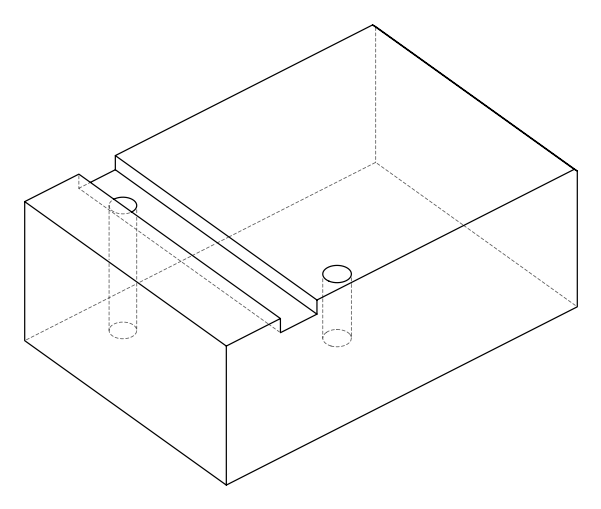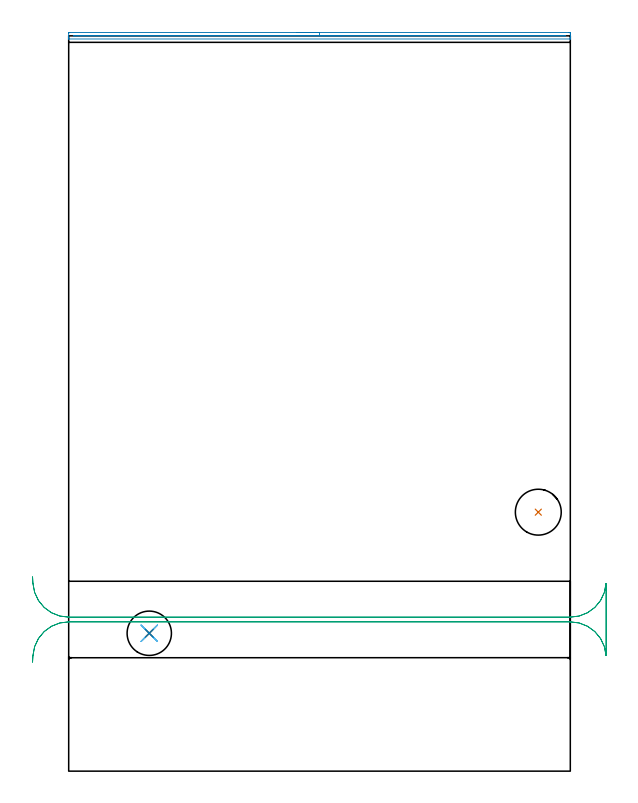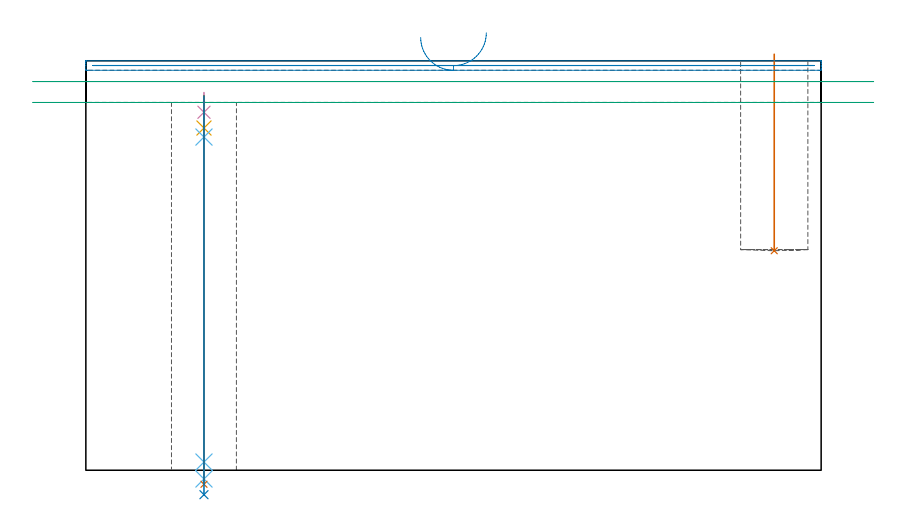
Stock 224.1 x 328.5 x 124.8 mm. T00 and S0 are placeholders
(PLAN: 8 operations, 7 tool changes, 7.9 min)
(1 INDEXABLE_INSERT_DRILL_BLIND_HOLE_FROM_SOLID | STEP1POCKET | NXT0302_012 | 0.24 min | 19011 mm3)
(2 AREA_MILL | FG_CHAMFER_SURFACE | UGT0205_001 | 3.72 min | 944 mm3)
(3 MILL_RECTANGULAR_SLOT | SLOT_RECTANGULAR | UGT0201_004 | Follow Part, ap 8, ae 75% | 2.36 min | 97053 mm3)
(4 SPOT_DRILL | STEP1HOLE | NXT0321_9005460120000 | 0.05 min | 183 mm3)
(5 DRILL_BLIND_HOLE_INTO_CENTER | STEP1HOLE | NXT0301_023 | 0.04 min | 99 mm3)
(6 GUN_DRILL_THROUGH_HOLE | STEP1HOLE | UGT0307_001 | 0.51 min | 2035 mm3)
(7 SPADE_DRILL_TO_ENLARGE_THROUGH_HOLE | STEP1HOLE | UGT0306_003 | 0.48 min | 11410 mm3)
(8 DRILL_TO_ENLARGE_THROUGH_HOLE | STEP1HOLE | UGT0301_264 | 0.49 min | 20748 mm3)
(TOOL NXT0302_012 | Index. Insert Drill 20.5mm [880-D2050L25-03] | D20.5 PA176 FL62 Z2)
(TOOL UGT0205_001 | Chamfer Mill 20 x 3 x 45 deg. | D20 FL50 Z2)
(TOOL UGT0201_004 | End Mill 32 mm | D32 FL53 Z6)
(TOOL NXT0321_9005460120000 | NC Spot Drill, 142deg, 12mm, Carbide, Uncoated | D12 PA142 FL30 Z2)
(TOOL NXT0301_023 | Carbide Drill 5.2mm [860.1-0520-016A1-MM 2214] | D5.2 PA140 FL28 Z2)
(TOOL UGT0307_001 | Gun Drill 5 mm | D5 PA130 FL24 Z1)
(TOOL UGT0306_003 | Spade Drill 12.5mm | D12.5 PA132 FL10 Z2)
(TOOL UGT0301_264 | Twist Drill 19.8 mm | D19.8 PA118 FL140 Z2)
(OP 1 INDEXABLE_INSERT_DRILL_BLIND_HOLE_FROM_SOLID)
G17 G21 G94 G90
T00 M6
G54
G17 G0 G90 X209.8 Y115.7 S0 M3
G43 Z134.8 H1
G94 G81 G98 Z66.9 F250. R126.8
G80
M5
M2
(OP 2 AREA_MILL)
G17 G21 G94 G90
T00 M6
G54
G17 G0 G90 X102.05 Y330. S1061 M3
G43 Z134.8 H0
Z131.9
G94 G1 X102.088 Z131.028 F250.
X102.202 Z130.164
X102.391 Z129.312
X102.653 Z128.48
X102.987 Z127.674
X103.39 Z126.9
X103.858 Z126.164
X104.39 Z125.472
X104.979 Z124.829
X105.622 Z124.24
X106.314 Z123.709
X107.05 Z123.24
X107.824 Z122.837
X108.63 Z122.503
X109.462 Z122.241
X110.314 Z122.052
X111.178 Z121.938
X112.05 Z121.9
X223.506
X223.671 Y329.999 Z121.901
X224.098 Y329.991 Z121.905
X224.1 Y329.735 Z122.162
Y329.439 Z122.457
Y328.846 Z123.05
Y328.55 Z123.345
Y327.958 Z123.941
Y327.473 Z124.426
X224.094 Y327.137 Z124.754
X224.09 Y327.103 Z124.788
X223.952 Y327.1 Z124.8
X0.148
X0.01 Y327.103 Z124.788
X0.006 Y327.137 Z124.754
X0. Y327.473 Z124.426
Y327.958 Z123.941
Y328.55 Z123.345
Y329.735 Z122.162
X0.002 Y329.991 Z121.905
X0.43 Y330. Z121.9
X112.05
Y328.586 Z123.314
X220.795
X221.688 Y328.584 Z123.316
X221.722 Y328.582 Z123.318
X222.032 Y328.55 Z123.35
X221.755 Y328.517 Z123.383
X221.722 Y328.516 Z123.384
X220.867 Y328.514 Z123.386
X3.305
X2.412 Y328.516 Z123.384
X2.378 Y328.518 Z123.382
X2.068 Y328.55 Z123.35
X2.345 Y328.583 Z123.317
X2.378 Y328.584 Z123.316
X3.233 Y328.586 Z123.314
X112.05
X112.922 Z123.352
X113.786 Z123.466
X114.638 Z123.655
X115.47 Z123.917
X116.276 Z124.251
X117.05 Z124.654
X117.786 Z125.123
X118.478 Z125.654
X119.121 Z126.243
X119.71 Z126.886
X120.242 Z127.579
X120.71 Z128.314
X121.113 Z129.088
X121.447 Z129.894
X121.709 Z130.726
X121.898 Z131.578
X122.012 Z132.443
X122.05 Z133.314
G0 Z134.8
M5
M2
(OP 3 MILL_RECTANGULAR_SLOT)
G17 G21 G94 G90
T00 M6
G54
G17 G0 G90 X-16.154 Y48.685 S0 M3
G43 Z134.8 H0
Z118.45
G94 G1 X-15.97 Y51.679 F250.
G2 X0. Y66.7 R16. F500.
G1 X224.1
G2 X240.07 Y51.679 R16.
G1 X240.1
Y83.821
X240.07
G2 X224.1 Y68.8 R16.
G1 X0.
G2 X-15.97 Y83.821 R16.
G1 X-16.154 Y86.815 F250.
G0 Y48.685 Z112.1
G1 X-15.97 Y51.679
G2 X0. Y66.7 R16. F500.
G1 X224.1
G2 X240.07 Y51.679 R16.
G1 X240.1
Y83.821
X240.07
G2 X224.1 Y68.8 R16.
G1 X0.
G2 X-15.97 Y83.821 R16.
G1 X-16.154 Y86.815 F250.
G0 Z134.8
M5
M2
(OP 4 SPOT_DRILL)
G17 G21 G94 G90
T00 M6
G54
G17 G0 G90 X36. Y61.6 S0 M3
G43 Z134.8 H0
G94 G81 G98 Z109.1 F250. R115.1
G80
M5
M2
(OP 5 DRILL_BLIND_HOLE_INTO_CENTER)
G17 G21 G94 G90
T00 M6
G54
G17 G0 G90 X36. Y61.6 S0 M3
G43 Z134.8 H1
G94 G81 G98 Z104.3 F250. R114.1
G80
M5
M2
(OP 6 GUN_DRILL_THROUGH_HOLE)
G17 G21 G94 G90
T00 M6
G54
G17 G0 G90 X36. Y61.6 M8
G43 Z134.8 H0
Z109.962
S716 M3
G94 G1 Z101.544 F125. M26
G4 X.084
Z2.5 F250.
G4 X.084
Z-2.666 F125.
G4 X.084
M5
M9
G0 Z109.962
Z134.8
M2
(OP 7 SPADE_DRILL_TO_ENLARGE_THROUGH_HOLE)
G17 G21 G94 G90
T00 M6
G54
G17 G0 G90 X36. Y61.6 S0 M3
G43 Z134.8 H0
G94 G73 G98 Z-4.283 F250. Q11.638 R114.1
G80
M5
M2
(OP 8 DRILL_TO_ENLARGE_THROUGH_HOLE)
G17 G21 G94 G90
T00 M6
G54
G17 G0 G90 X36. Y61.6 S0 M3
G43 Z134.8 H0
G94 G73 G98 Z-7.449 F250. Q17.078 R114.1
G80
M5
M2
